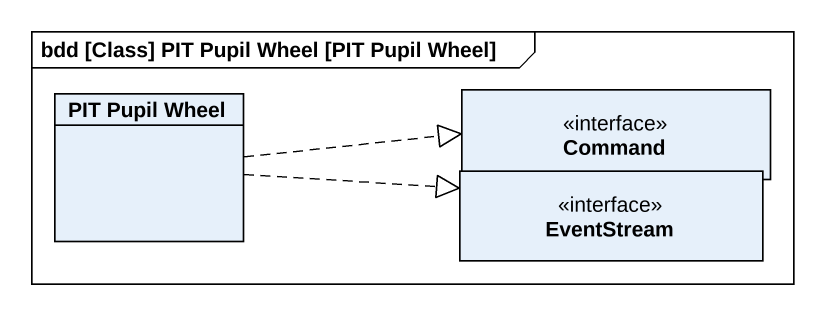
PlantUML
@startuml
mainframe bdd [Class] PIT Pupil Wheel [PIT Pupil Wheel]
hide circle
hide empty members
class "PIT Pupil Wheel" as PIT_Pupil_Wheel
interface Command
interface EventStream
PIT_Pupil_Wheel .right.|> Command
PIT_Pupil_Wheel .right.|> EventStream
@enduml
